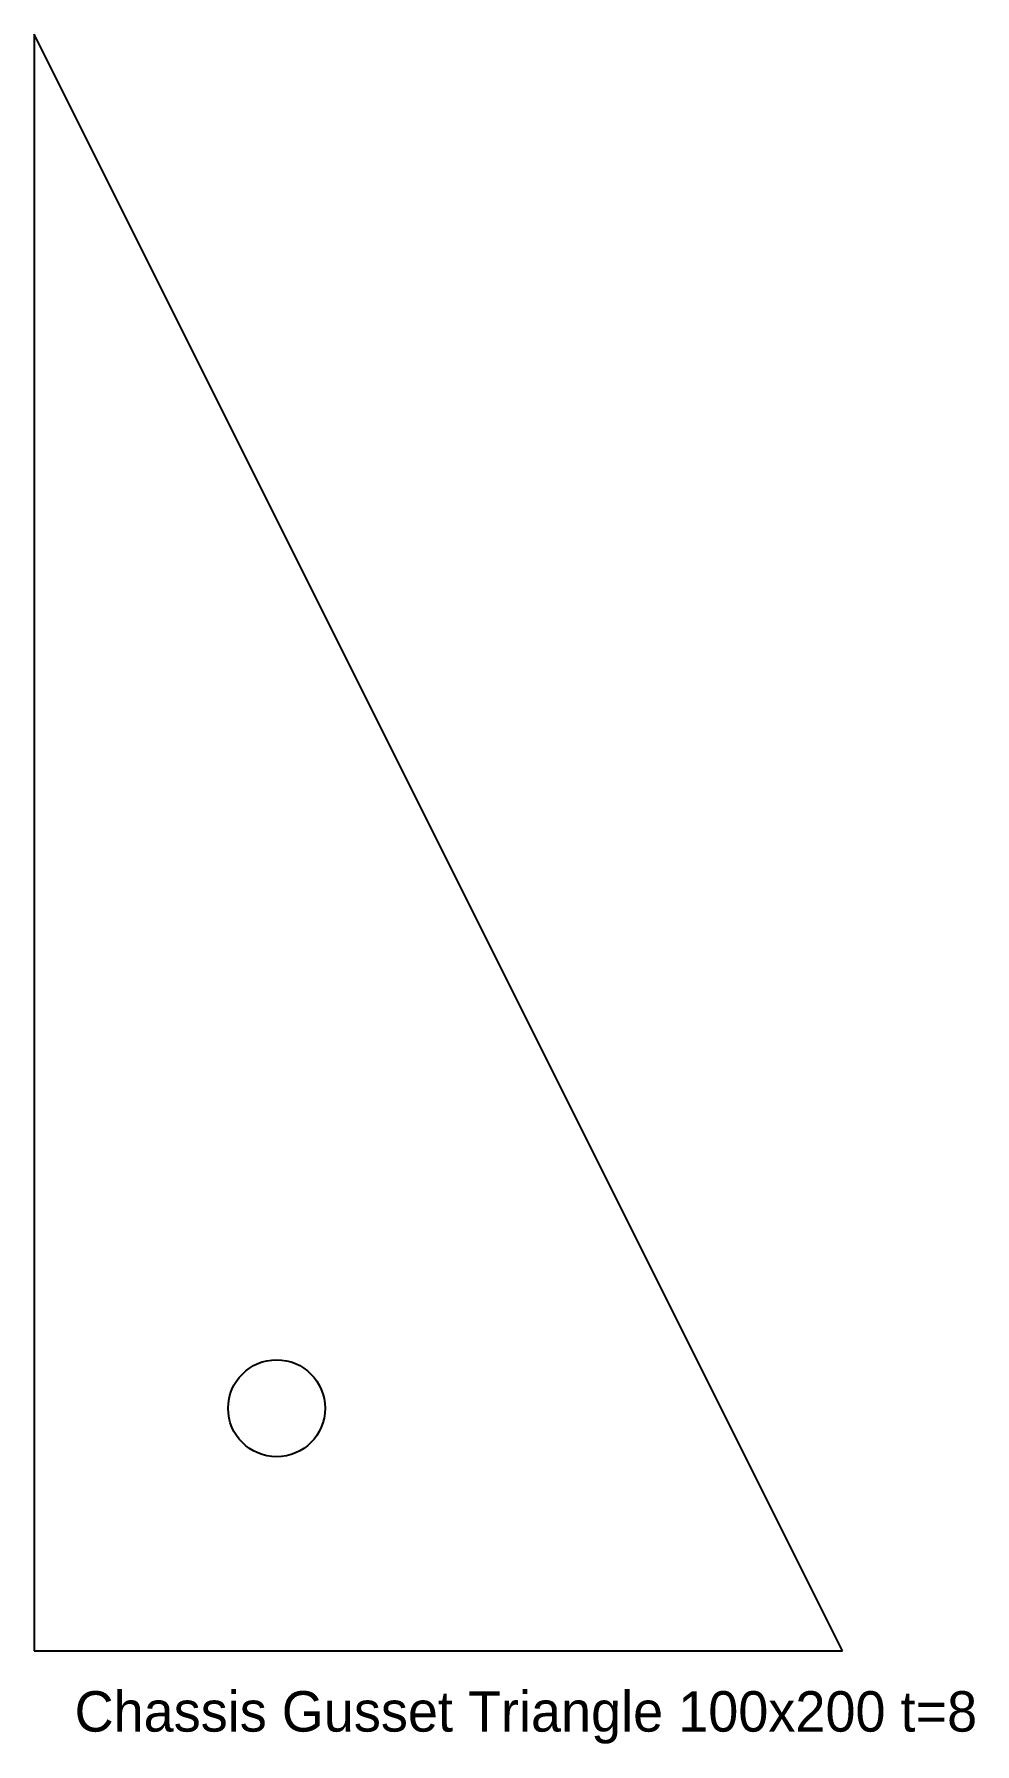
# Model space of a CAD drawing. Extents: x 0 to 116, y -12 to 200.
import ezdxf

# ---------------------------------------------------------------- set-up
doc = ezdxf.new("R2010")
doc.units = 0
for name, color, linetype in [('HOLES', 1, 'CONTINUOUS'), ('NOTES', 2, 'CONTINUOUS'), ('OUTLINE', 7, 'CONTINUOUS')]:
    doc.layers.add(name, color=color, linetype=linetype)

msp = doc.modelspace()

# ---------------------------------------------------------------- linework, layer by layer
at = {"layer": 'HOLES'}
msp.add_circle((30, 30), 6, dxfattribs=at)
at = {"layer": 'OUTLINE'}
for p, q in [((100, 0), (0, 200)), ((0, 200), (0, 0)), ((0, 0), (100, 0))]:
    msp.add_line(p, q, dxfattribs=at)

# ---------------------------------------------------------------- texts
at = {"layer": 'NOTES'}
msp.add_text('Chassis Gusset Triangle 100x200 t=8', height=5, dxfattribs=at).set_placement((5, -10))

doc.saveas('drawing.dxf')
